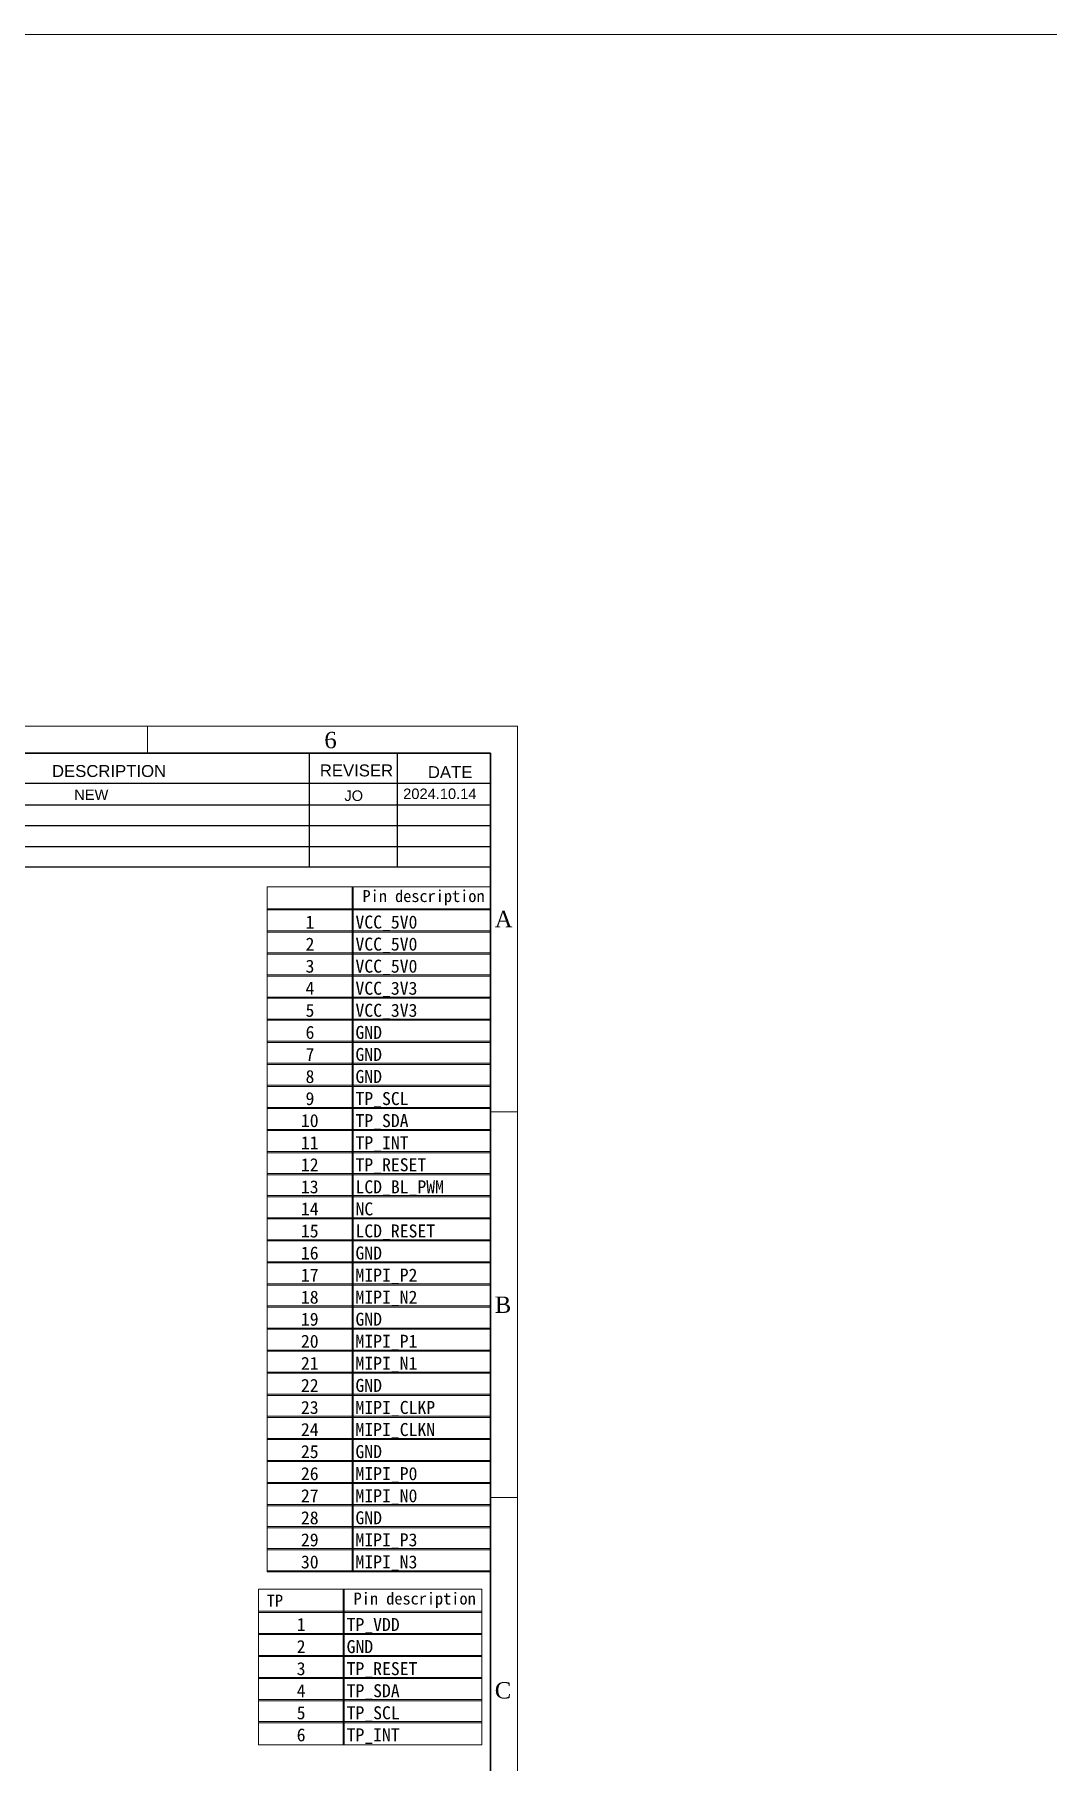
# Model space of a CAD drawing. Header units: millimetres. Extents: x 20850 to 34255, y -4073 to 3090.
# Drawn here: x 22923 to 23329, y 2398 to 3090 of the extents above; entities that cross this region are included whole.
import ezdxf
from ezdxf.enums import TextEntityAlignment as Align

# ---------------------------------------------------------------- set-up
doc = ezdxf.new("R2010")
doc.units = ezdxf.units.MM
doc.header["$LTSCALE"] = 0.2
doc.styles.add('Arail', font='arial.ttf')
doc.styles.add('STYLE1', font='times.ttf')
doc.styles.add('T', font='arial.ttf')
doc.styles.add('WMF-宋体0', font='')
doc.styles.add('宋体', font='', dxfattribs={"height": 3})
doc.styles.get('WMF-宋体0').set_extended_font_data('NSimSun')
doc.styles.get('宋体').set_extended_font_data('SimSun')

# ---------------------------------------------------------------- blocks, each defined once
blk = doc.blocks.new('FRAME')
at = {"color": 0, "lineweight": 0}
for p, q in [((1378.99, 392.1), (1668.96, 392.1)), ((1620.63, 388.58), (1620.63, 392.1)), ((1668.96, 392.1), (1668.96, 190.73)), ((1665.43, 341.76), (1668.96, 341.76)), ((1665.43, 291.42), (1668.96, 291.42))]:
    blk.add_line(p, q, dxfattribs=at)
at = {"color": 0, "lineweight": 30}
for p, q in [((1382.51, 388.58), (1665.43, 388.58)), ((1382.51, 388.58), (1665.43, 388.58)), ((1665.43, 388.58), (1665.43, 194.26)), ((1665.43, 388.58), (1665.43, 194.26))]:
    blk.add_line(p, q, dxfattribs=at)
at = {"color": 0, "lineweight": 0, "style": 'STYLE1'}
for s, p in [('6', (1643.73, 389.24)), ('A', (1665.98, 365.86)), ('B', (1665.98, 315.52)), ('C', (1665.98, 265.18))]:
    blk.add_text(s, height=2.13, dxfattribs=at).set_placement(p)

msp = doc.modelspace()

# ---------------------------------------------------------------- linework, layer by layer
at = {"color": 7}
for p, q in [((23032.8136, 2802.0621), (23032.8136, 2756.4427)), ((23068.2242, 2801.9808), (23068.2242, 2786.8014)), ((22819.545, 2789.9896), (23105.6378, 2789.9896)), ((23068.2242, 2786.8014), (23068.2242, 2756.4427)), ((22819.545, 2781.3224), (23105.6378, 2781.3224)), ((23105.6378, 2772.8248), (22819.545, 2772.8248)), ((22819.545, 2764.5338), (23105.6378, 2764.5338)), ((22819.545, 2756.4427), (23105.6378, 2756.4427))]:
    msp.add_line(p, q, dxfattribs=at)
at = {"color": 0, "lineweight": 0}
for p, q in [((23016.057, 2748.455), (23050.5168, 2748.455)), ((23050.5168, 2739.1415), (23050.5168, 2748.455)), ((23016.057, 2739.1415), (23050.5168, 2739.1415)), ((23012.5028, 2466.7579), (23046.9625, 2466.7579)), ((23046.9625, 2457.4445), (23046.9625, 2466.7579)), ((23012.5028, 2457.4445), (23046.9625, 2457.4445))]:
    msp.add_line(p, q, dxfattribs=at)
at = {"color": 1, "lineweight": 15}
msp.add_lwpolyline([(20850.3737, 3090.1895), (24468.3963, 3090.1895), (24468.3963, 2016.3645), (20850.3737, 2016.3645)], close=True, dxfattribs=at)
at = {"color": 0, "lineweight": 0}
for points in [[(23016.057, 2739.6072), (23016.057, 2730.2938), (23050.5168, 2730.2938), (23050.5168, 2739.6072), (23016.057, 2739.6072), (23016.057, 2748.455)], [(23050.0511, 2748.455), (23050.0511, 2739.1415), (23105.6378, 2739.1415), (23105.6378, 2748.455), (23050.0511, 2748.455), (23050.0511, 2748.455)], [(23050.0511, 2748.455), (23050.0511, 2739.1415), (23105.6378, 2739.1415), (23105.6378, 2748.455), (23050.0511, 2748.455), (23050.0511, 2748.455)], [(23016.057, 2739.6072), (23016.057, 2739.1415), (23105.6378, 2739.1415), (23105.6378, 2739.6072), (23016.057, 2739.6072), (23016.057, 2739.6072)], [(23050.0511, 2739.6072), (23050.0511, 2730.2938), (23105.6378, 2730.2938), (23105.6378, 2739.6072), (23050.0511, 2739.6072), (23050.0511, 2739.6072)], [(23016.057, 2730.7594), (23016.057, 2721.446), (23050.5168, 2721.446), (23050.5168, 2730.7594), (23016.057, 2730.7594), (23016.057, 2730.7594)], [(23050.0511, 2730.7594), (23050.0511, 2721.446), (23105.6378, 2721.446), (23105.6378, 2730.7594), (23050.0511, 2730.7594), (23050.0511, 2730.7594)], [(23016.057, 2721.9116), (23016.057, 2712.5982), (23050.5168, 2712.5982), (23050.5168, 2721.9116), (23016.057, 2721.9116), (23016.057, 2721.9116)], [(23016.057, 2721.9116), (23016.057, 2721.446), (23105.6378, 2721.446), (23105.6378, 2721.9116), (23016.057, 2721.9116), (23016.057, 2721.9116)], [(23050.0511, 2721.9116), (23050.0511, 2712.5982), (23105.6378, 2712.5982), (23105.6378, 2721.9116), (23050.0511, 2721.9116), (23050.0511, 2721.9116)], [(23016.057, 2713.0639), (23016.057, 2703.7504), (23050.5168, 2703.7504), (23050.5168, 2713.0639), (23016.057, 2713.0639), (23016.057, 2713.0639)], [(23016.057, 2713.0639), (23016.057, 2712.5982), (23105.6378, 2712.5982), (23105.6378, 2713.0639), (23016.057, 2713.0639), (23016.057, 2713.0639)], [(23050.0511, 2713.0639), (23050.0511, 2703.7504), (23105.6378, 2703.7504), (23105.6378, 2713.0639), (23050.0511, 2713.0639), (23050.0511, 2713.0639)], [(23016.057, 2704.2161), (23016.057, 2694.9026), (23050.5168, 2694.9026), (23050.5168, 2704.2161), (23016.057, 2704.2161), (23016.057, 2704.2161)], [(23016.057, 2704.2161), (23016.057, 2703.7504), (23105.6378, 2703.7504), (23105.6378, 2704.2161), (23016.057, 2704.2161), (23016.057, 2704.2161)], [(23050.0511, 2704.2161), (23050.0511, 2694.9026), (23105.6378, 2694.9026), (23105.6378, 2704.2161), (23050.0511, 2704.2161), (23050.0511, 2704.2161)], [(23016.057, 2695.3683), (23016.057, 2686.0548), (23050.5168, 2686.0548), (23050.5168, 2695.3683), (23016.057, 2695.3683), (23016.057, 2695.3683)], [(23016.057, 2695.3683), (23016.057, 2694.9026), (23105.6378, 2694.9026), (23105.6378, 2695.3683), (23016.057, 2695.3683), (23016.057, 2695.3683)], [(23050.0511, 2695.3683), (23050.0511, 2686.0548), (23105.6378, 2686.0548), (23105.6378, 2695.3683), (23050.0511, 2695.3683), (23050.0511, 2695.3683)], [(23016.057, 2686.5205), (23016.057, 2677.2071), (23050.5168, 2677.2071), (23050.5168, 2686.5205), (23016.057, 2686.5205), (23016.057, 2686.5205)], [(23016.057, 2686.5205), (23016.057, 2686.0548), (23105.6378, 2686.0548), (23105.6378, 2686.5205), (23016.057, 2686.5205), (23016.057, 2686.5205)], [(23050.0511, 2686.5205), (23050.0511, 2677.2071), (23105.6378, 2677.2071), (23105.6378, 2686.5205), (23050.0511, 2686.5205), (23050.0511, 2686.5205)], [(23016.057, 2677.6727), (23016.057, 2668.3593), (23050.5168, 2668.3593), (23050.5168, 2677.6727), (23016.057, 2677.6727), (23016.057, 2677.6727)], [(23016.057, 2677.6727), (23016.057, 2677.2071), (23105.6378, 2677.2071), (23105.6378, 2677.6727), (23016.057, 2677.6727), (23016.057, 2677.6727)], [(23050.0511, 2677.6727), (23050.0511, 2668.3593), (23105.6378, 2668.3593), (23105.6378, 2677.6727), (23050.0511, 2677.6727), (23050.0511, 2677.6727)], [(23016.057, 2668.825), (23016.057, 2659.5115), (23050.5168, 2659.5115), (23050.5168, 2668.825), (23016.057, 2668.825), (23016.057, 2668.825)], [(23016.057, 2668.825), (23016.057, 2668.3593), (23105.6378, 2668.3593), (23105.6378, 2668.825), (23016.057, 2668.825), (23016.057, 2668.825)], [(23050.0511, 2668.825), (23050.0511, 2659.5115), (23105.6378, 2659.5115), (23105.6378, 2668.825), (23050.0511, 2668.825), (23050.0511, 2668.825)], [(23016.057, 2659.9772), (23016.057, 2650.6637), (23050.5168, 2650.6637), (23050.5168, 2659.9772), (23016.057, 2659.9772), (23016.057, 2659.9772)], [(23016.057, 2659.9772), (23016.057, 2659.5115), (23105.6378, 2659.5115), (23105.6378, 2659.9772), (23016.057, 2659.9772), (23016.057, 2659.9772)], [(23050.0511, 2659.9772), (23050.0511, 2650.6637), (23105.6378, 2650.6637), (23105.6378, 2659.9772), (23050.0511, 2659.9772), (23050.0511, 2659.9772)], [(23016.057, 2651.1294), (23016.057, 2641.8159), (23050.5168, 2641.8159), (23050.5168, 2651.1294), (23016.057, 2651.1294), (23016.057, 2651.1294)], [(23016.057, 2651.1294), (23016.057, 2650.6637), (23105.6378, 2650.6637), (23105.6378, 2651.1294), (23016.057, 2651.1294), (23016.057, 2651.1294)], [(23050.0511, 2651.1294), (23050.0511, 2641.8159), (23105.6378, 2641.8159), (23105.6378, 2651.1294), (23050.0511, 2651.1294), (23050.0511, 2651.1294)], [(23016.057, 2642.2816), (23016.057, 2632.9682), (23050.5168, 2632.9682), (23050.5168, 2642.2816), (23016.057, 2642.2816), (23016.057, 2642.2816)], [(23016.057, 2642.2816), (23016.057, 2641.8159), (23105.6378, 2641.8159), (23105.6378, 2642.2816), (23016.057, 2642.2816), (23016.057, 2642.2816)], [(23050.0511, 2642.2816), (23050.0511, 2632.9682), (23105.6378, 2632.9682), (23105.6378, 2642.2816), (23050.0511, 2642.2816), (23050.0511, 2642.2816)], [(23016.057, 2633.4338), (23016.057, 2624.1204), (23050.5168, 2624.1204), (23050.5168, 2633.4338), (23016.057, 2633.4338), (23016.057, 2633.4338)], [(23016.057, 2633.4338), (23016.057, 2632.9682), (23105.6378, 2632.9682), (23105.6378, 2633.4338), (23016.057, 2633.4338), (23016.057, 2633.4338)], [(23050.0511, 2633.4338), (23050.0511, 2624.1204), (23105.6378, 2624.1204), (23105.6378, 2633.4338), (23050.0511, 2633.4338), (23050.0511, 2633.4338)], [(23016.057, 2624.586), (23016.057, 2615.2726), (23050.5168, 2615.2726), (23050.5168, 2624.586), (23016.057, 2624.586), (23016.057, 2624.586)], [(23016.057, 2624.586), (23016.057, 2624.1204), (23105.6378, 2624.1204), (23105.6378, 2624.586), (23016.057, 2624.586), (23016.057, 2624.586)], [(23050.0511, 2624.586), (23050.0511, 2615.2726), (23105.6378, 2615.2726), (23105.6378, 2624.586), (23050.0511, 2624.586), (23050.0511, 2624.586)], [(23016.057, 2615.7383), (23016.057, 2606.4248), (23050.5168, 2606.4248), (23050.5168, 2615.7383), (23016.057, 2615.7383), (23016.057, 2615.7383)], [(23016.057, 2615.7383), (23016.057, 2615.2726), (23105.6378, 2615.2726), (23105.6378, 2615.7383), (23016.057, 2615.7383), (23016.057, 2615.7383)], [(23050.0511, 2615.7383), (23050.0511, 2606.4248), (23105.6378, 2606.4248), (23105.6378, 2615.7383), (23050.0511, 2615.7383), (23050.0511, 2615.7383)], [(23016.057, 2606.8905), (23016.057, 2597.577), (23050.5168, 2597.577), (23050.5168, 2606.8905), (23016.057, 2606.8905), (23016.057, 2606.8905)], [(23016.057, 2606.8905), (23016.057, 2606.4248), (23105.6378, 2606.4248), (23105.6378, 2606.8905), (23016.057, 2606.8905), (23016.057, 2606.8905)], [(23050.0511, 2606.8905), (23050.0511, 2597.577), (23105.6378, 2597.577), (23105.6378, 2606.8905), (23050.0511, 2606.8905), (23050.0511, 2606.8905)], [(23016.057, 2598.0427), (23016.057, 2588.7292), (23050.5168, 2588.7292), (23050.5168, 2598.0427), (23016.057, 2598.0427), (23016.057, 2598.0427)], [(23016.057, 2598.0427), (23016.057, 2597.577), (23105.6378, 2597.577), (23105.6378, 2598.0427), (23016.057, 2598.0427), (23016.057, 2598.0427)], [(23050.0511, 2598.0427), (23050.0511, 2588.7292), (23105.6378, 2588.7292), (23105.6378, 2598.0427), (23050.0511, 2598.0427), (23050.0511, 2598.0427)], [(23016.057, 2589.1949), (23016.057, 2579.8815), (23050.5168, 2579.8815), (23050.5168, 2589.1949), (23016.057, 2589.1949), (23016.057, 2589.1949)], [(23016.057, 2589.1949), (23016.057, 2588.7292), (23105.6378, 2588.7292), (23105.6378, 2589.1949), (23016.057, 2589.1949), (23016.057, 2589.1949)], [(23050.0511, 2589.1949), (23050.0511, 2579.8815), (23105.6378, 2579.8815), (23105.6378, 2589.1949), (23050.0511, 2589.1949), (23050.0511, 2589.1949)], [(23016.057, 2580.3471), (23016.057, 2571.0337), (23050.5168, 2571.0337), (23050.5168, 2580.3471), (23016.057, 2580.3471), (23016.057, 2580.3471)], [(23016.057, 2580.3471), (23016.057, 2579.8815), (23105.6378, 2579.8815), (23105.6378, 2580.3471), (23016.057, 2580.3471), (23016.057, 2580.3471)], [(23050.0511, 2580.3471), (23050.0511, 2571.0337), (23105.6378, 2571.0337), (23105.6378, 2580.3471), (23050.0511, 2580.3471), (23050.0511, 2580.3471)], [(23016.057, 2571.4994), (23016.057, 2562.1859), (23050.5168, 2562.1859), (23050.5168, 2571.4994), (23016.057, 2571.4994), (23016.057, 2571.4994)], [(23016.057, 2571.4994), (23016.057, 2571.0337), (23105.6378, 2571.0337), (23105.6378, 2571.4994), (23016.057, 2571.4994), (23016.057, 2571.4994)], [(23050.0511, 2571.4994), (23050.0511, 2562.1859), (23105.6378, 2562.1859), (23105.6378, 2571.4994), (23050.0511, 2571.4994), (23050.0511, 2571.4994)], [(23016.057, 2562.6516), (23016.057, 2553.3381), (23050.5168, 2553.3381), (23050.5168, 2562.6516), (23016.057, 2562.6516), (23016.057, 2562.6516)], [(23016.057, 2562.6516), (23016.057, 2562.1859), (23105.6378, 2562.1859), (23105.6378, 2562.6516), (23016.057, 2562.6516), (23016.057, 2562.6516)], [(23050.0511, 2562.6516), (23050.0511, 2553.3381), (23105.6378, 2553.3381), (23105.6378, 2562.6516), (23050.0511, 2562.6516), (23050.0511, 2562.6516)], [(23016.057, 2553.8038), (23016.057, 2544.4903), (23050.5168, 2544.4903), (23050.5168, 2553.8038), (23016.057, 2553.8038), (23016.057, 2553.8038)], [(23016.057, 2553.8038), (23016.057, 2553.3381), (23105.6378, 2553.3381), (23105.6378, 2553.8038), (23016.057, 2553.8038), (23016.057, 2553.8038)], [(23050.0511, 2553.8038), (23050.0511, 2544.4903), (23105.6378, 2544.4903), (23105.6378, 2553.8038), (23050.0511, 2553.8038), (23050.0511, 2553.8038)], [(23016.057, 2544.956), (23016.057, 2535.6426), (23050.5168, 2535.6426), (23050.5168, 2544.956), (23016.057, 2544.956), (23016.057, 2544.956)], [(23016.057, 2544.956), (23016.057, 2544.4903), (23105.6378, 2544.4903), (23105.6378, 2544.956), (23016.057, 2544.956), (23016.057, 2544.956)], [(23050.0511, 2544.956), (23050.0511, 2535.6426), (23105.6378, 2535.6426), (23105.6378, 2544.956), (23050.0511, 2544.956), (23050.0511, 2544.956)], [(23016.057, 2536.1082), (23016.057, 2526.7948), (23050.5168, 2526.7948), (23050.5168, 2536.1082), (23016.057, 2536.1082), (23016.057, 2536.1082)], [(23016.057, 2536.1082), (23016.057, 2535.6426), (23105.6378, 2535.6426), (23105.6378, 2536.1082), (23016.057, 2536.1082), (23016.057, 2536.1082)], [(23050.0511, 2536.1082), (23050.0511, 2526.7948), (23105.6378, 2526.7948), (23105.6378, 2536.1082), (23050.0511, 2536.1082), (23050.0511, 2536.1082)], [(23016.057, 2527.2604), (23016.057, 2517.947), (23050.5168, 2517.947), (23050.5168, 2527.2604), (23016.057, 2527.2604), (23016.057, 2527.2604)], [(23016.057, 2527.2604), (23016.057, 2526.7948), (23105.6378, 2526.7948), (23105.6378, 2527.2604), (23016.057, 2527.2604), (23016.057, 2527.2604)], [(23050.0511, 2527.2604), (23050.0511, 2517.947), (23105.6378, 2517.947), (23105.6378, 2527.2604), (23050.0511, 2527.2604), (23050.0511, 2527.2604)], [(23016.057, 2518.4127), (23016.057, 2509.0992), (23050.5168, 2509.0992), (23050.5168, 2518.4127), (23016.057, 2518.4127), (23016.057, 2518.4127)], [(23016.057, 2518.4127), (23016.057, 2517.947), (23105.6378, 2517.947), (23105.6378, 2518.4127), (23016.057, 2518.4127), (23016.057, 2518.4127)], [(23050.0511, 2518.4127), (23050.0511, 2509.0992), (23105.6378, 2509.0992), (23105.6378, 2518.4127), (23050.0511, 2518.4127), (23050.0511, 2518.4127)], [(23016.057, 2509.5649), (23016.057, 2500.2514), (23050.5168, 2500.2514), (23050.5168, 2509.5649), (23016.057, 2509.5649), (23016.057, 2509.5649)], [(23016.057, 2509.5649), (23016.057, 2509.0992), (23105.6378, 2509.0992), (23105.6378, 2509.5649), (23016.057, 2509.5649), (23016.057, 2509.5649)], [(23050.0511, 2509.5649), (23050.0511, 2500.2514), (23105.6378, 2500.2514), (23105.6378, 2509.5649), (23050.0511, 2509.5649), (23050.0511, 2509.5649)], [(23016.057, 2500.7171), (23016.057, 2491.4036), (23050.5168, 2491.4036), (23050.5168, 2500.7171), (23016.057, 2500.7171), (23016.057, 2500.7171)], [(23016.057, 2500.7171), (23016.057, 2500.2514), (23105.6378, 2500.2514), (23105.6378, 2500.7171), (23016.057, 2500.7171), (23016.057, 2500.7171)], [(23050.0511, 2500.7171), (23050.0511, 2491.4036), (23105.6378, 2491.4036), (23105.6378, 2500.7171), (23050.0511, 2500.7171), (23050.0511, 2500.7171)], [(23016.057, 2491.8693), (23016.057, 2482.5559), (23050.5168, 2482.5559), (23050.5168, 2491.8693), (23016.057, 2491.8693), (23016.057, 2491.8693)], [(23016.057, 2491.8693), (23016.057, 2491.4036), (23105.6378, 2491.4036), (23105.6378, 2491.8693), (23016.057, 2491.8693), (23016.057, 2491.8693)], [(23050.0511, 2491.8693), (23050.0511, 2482.5559), (23105.6378, 2482.5559), (23105.6378, 2491.8693), (23050.0511, 2491.8693), (23050.0511, 2491.8693)], [(23016.057, 2483.0215), (23016.057, 2473.7081), (23050.5168, 2473.7081), (23050.5168, 2483.0215), (23016.057, 2483.0215), (23016.057, 2483.0215)], [(23016.057, 2483.0215), (23016.057, 2482.5559), (23105.6378, 2482.5559), (23105.6378, 2483.0215), (23016.057, 2483.0215), (23016.057, 2483.0215)], [(23050.0511, 2483.0215), (23050.0511, 2473.7081), (23105.6378, 2473.7081), (23105.6378, 2483.0215), (23050.0511, 2483.0215), (23050.0511, 2483.0215)], [(23016.057, 2474.1737), (23016.057, 2473.7081), (23105.6378, 2473.7081), (23105.6378, 2474.1737), (23016.057, 2474.1737), (23016.057, 2474.1737)], [(23012.5028, 2457.9102), (23012.5028, 2448.5967), (23046.9625, 2448.5967), (23046.9625, 2457.9102), (23012.5028, 2457.9102), (23012.5028, 2466.7579)], [(23046.4969, 2466.7579), (23046.4969, 2457.4445), (23102.0836, 2457.4445), (23102.0836, 2466.7579), (23046.4969, 2466.7579), (23046.4969, 2466.7579)], [(23046.4969, 2466.7579), (23046.4969, 2457.4445), (23102.0836, 2457.4445), (23102.0836, 2466.7579), (23046.4969, 2466.7579), (23046.4969, 2466.7579)], [(23012.5028, 2457.9102), (23012.5028, 2457.4445), (23102.0836, 2457.4445), (23102.0836, 2457.9102), (23012.5028, 2457.9102), (23012.5028, 2457.9102)], [(23046.4969, 2457.9102), (23046.4969, 2448.5967), (23102.0836, 2448.5967), (23102.0836, 2457.9102), (23046.4969, 2457.9102), (23046.4969, 2457.9102)], [(23012.5028, 2449.0624), (23012.5028, 2439.7489), (23046.9625, 2439.7489), (23046.9625, 2449.0624), (23012.5028, 2449.0624), (23012.5028, 2449.0624)], [(23046.4969, 2449.0624), (23046.4969, 2439.7489), (23102.0836, 2439.7489), (23102.0836, 2449.0624), (23046.4969, 2449.0624), (23046.4969, 2449.0624)], [(23012.5028, 2440.2146), (23012.5028, 2430.9011), (23046.9625, 2430.9011), (23046.9625, 2440.2146), (23012.5028, 2440.2146), (23012.5028, 2440.2146)], [(23012.5028, 2440.2146), (23012.5028, 2439.7489), (23102.0836, 2439.7489), (23102.0836, 2440.2146), (23012.5028, 2440.2146), (23012.5028, 2440.2146)], [(23046.4969, 2440.2146), (23046.4969, 2430.9011), (23102.0836, 2430.9011), (23102.0836, 2440.2146), (23046.4969, 2440.2146), (23046.4969, 2440.2146)], [(23012.5028, 2431.3668), (23012.5028, 2422.0534), (23046.9625, 2422.0534), (23046.9625, 2431.3668), (23012.5028, 2431.3668), (23012.5028, 2431.3668)], [(23012.5028, 2431.3668), (23012.5028, 2430.9011), (23102.0836, 2430.9011), (23102.0836, 2431.3668), (23012.5028, 2431.3668), (23012.5028, 2431.3668)], [(23046.4969, 2431.3668), (23046.4969, 2422.0534), (23102.0836, 2422.0534), (23102.0836, 2431.3668), (23046.4969, 2431.3668), (23046.4969, 2431.3668)], [(23012.5028, 2422.519), (23012.5028, 2413.2056), (23046.9625, 2413.2056), (23046.9625, 2422.519), (23012.5028, 2422.519), (23012.5028, 2422.519)], [(23012.5028, 2422.519), (23012.5028, 2422.0534), (23102.0836, 2422.0534), (23102.0836, 2422.519), (23012.5028, 2422.519), (23012.5028, 2422.519)], [(23046.4969, 2422.519), (23046.4969, 2413.2056), (23102.0836, 2413.2056), (23102.0836, 2422.519), (23046.4969, 2422.519), (23046.4969, 2422.519)], [(23012.5028, 2413.6713), (23012.5028, 2404.3578), (23046.9625, 2404.3578), (23046.9625, 2413.6713), (23012.5028, 2413.6713), (23012.5028, 2413.6713)], [(23012.5028, 2413.6713), (23012.5028, 2413.2056), (23102.0836, 2413.2056), (23102.0836, 2413.6713), (23012.5028, 2413.6713), (23012.5028, 2413.6713)], [(23046.4969, 2413.6713), (23046.4969, 2404.3578), (23102.0836, 2404.3578), (23102.0836, 2413.6713), (23046.4969, 2413.6713), (23046.4969, 2413.6713)]]:
    msp.add_lwpolyline(points, dxfattribs=at)

# ---------------------------------------------------------------- block references
at = {"color": 7, "xscale": 3.071582402033528, "yscale": 3.071582402032163, "zscale": 3.071582402031517}
msp.add_blockref('FRAME', (17990.1264, 1608.4301), dxfattribs=at)

# ---------------------------------------------------------------- texts
at = {"color": 7}
for s, height, style, p in [('DESCRIPTION', 4.797403, 'T', (22952.5986, 2794.8578)), ('DATE', 4.7974, 'T', (23089.4205, 2794.4163)), ('NEW', 4.20648, 'T', (22945.488, 2785.3453)), ('JO', 4.20648, 'Arail', (23050.7391, 2784.9675)), ('2024.10.14', 4.20648, 'Arail', (23085.2749, 2785.7328))]:
    msp.add_text(s, height=height, dxfattribs=dict(at, style=style)).set_placement(p, align=Align.MIDDLE)
at = {"color": 7, "style": 'T'}
msp.add_text('REVISER', height=4.7974, dxfattribs=at).set_placement((23051.8454, 2795.0968), align=Align.MIDDLE_CENTER)
at = {"color": 7, "lineweight": 5, "style": '宋体'}
for s, p in [('Pin description', (23054.2588, 2740.8795)), ('Pin description', (23050.7046, 2459.1824)), ('TP', (23015.8605, 2458.3502))]:
    msp.add_text(s, height=4.8, dxfattribs=at).set_placement(p, align=Align.BOTTOM_LEFT)
at = {"color": 0, "lineweight": 0, "style": 'WMF-宋体0'}
for s, height, p in [('1', 5.2155, (23031.4242, 2731.6908)), ('VCC_5V0', 5.21553, (23051.4481, 2731.6908)), ('2', 5.2155, (23031.4242, 2722.843)), ('VCC_5V0', 5.21553, (23051.4481, 2722.843)), ('3', 5.2155, (23031.4242, 2713.9952)), ('VCC_5V0', 5.21553, (23051.4481, 2713.9952)), ('4', 5.2155, (23031.4242, 2705.1474)), ('VCC_3V3', 5.21553, (23051.4481, 2705.1474)), ('5', 5.2155, (23031.4242, 2696.2996)), ('VCC_3V3', 5.21553, (23051.4481, 2696.2996)), ('6', 5.2155, (23031.4242, 2687.4519)), ('GND', 5.21553, (23051.4481, 2687.4519)), ('7', 5.2155, (23031.4242, 2678.6041)), ('GND', 5.21553, (23051.4481, 2678.6041)), ('8', 5.2155, (23031.4242, 2669.7563)), ('GND', 5.21553, (23051.4481, 2669.7563)), ('TP_SCL', 5.21553, (23051.4481, 2660.9085)), ('9', 5.2155, (23031.4242, 2660.9085)), ('10', 5.21553, (23029.5615, 2652.0607)), ('TP_SDA', 5.21553, (23051.4481, 2652.0607)), ('11', 5.21553, (23029.5615, 2643.213)), ('TP_INT', 5.21553, (23051.4481, 2643.213)), ('12', 5.21553, (23029.5615, 2634.3652)), ('TP_RESET', 5.21553, (23051.4481, 2634.3652)), ('13', 5.21553, (23029.5615, 2625.5174)), ('LCD_BL_PWM', 5.21553, (23051.4481, 2625.5174)), ('14', 5.21553, (23029.5615, 2616.6696)), ('NC', 5.21553, (23051.4481, 2616.6696)), ('15', 5.21553, (23029.5615, 2607.8218)), ('LCD_RESET', 5.21553, (23051.4481, 2607.8218)), ('16', 5.21553, (23029.5615, 2598.974)), ('GND', 5.21553, (23051.4481, 2598.974)), ('17', 5.21553, (23029.5615, 2590.1263)), ('MIPI_P2', 5.21553, (23051.4481, 2590.1263)), ('18', 5.21553, (23029.5615, 2581.2785)), ('MIPI_N2', 5.21553, (23051.4481, 2581.2785)), ('19', 5.21553, (23029.5615, 2572.4307)), ('GND', 5.21553, (23051.4481, 2572.4307)), ('20', 5.21553, (23029.5615, 2563.5829)), ('MIPI_P1', 5.21553, (23051.4481, 2563.5829)), ('21', 5.21553, (23029.5615, 2554.7351)), ('MIPI_N1', 5.21553, (23051.4481, 2554.7351)), ('22', 5.21553, (23029.5615, 2545.8874)), ('GND', 5.21553, (23051.4481, 2545.8874)), ('23', 5.21553, (23029.5615, 2537.0396)), ('MIPI_CLKP', 5.21553, (23051.4481, 2537.0396)), ('24', 5.21553, (23029.5615, 2528.1918)), ('MIPI_CLKN', 5.21553, (23051.4481, 2528.1918)), ('25', 5.21553, (23029.5615, 2519.344)), ('GND', 5.21553, (23051.4481, 2519.344)), ('26', 5.21553, (23029.5615, 2510.4962)), ('MIPI_P0', 5.21553, (23051.4481, 2510.4962)), ('MIPI_N0', 5.21553, (23051.4481, 2501.6484)), ('27', 5.21553, (23029.5615, 2501.6484)), ('28', 5.21553, (23029.5615, 2492.8007)), ('GND', 5.21553, (23051.4481, 2492.8007)), ('29', 5.21553, (23029.5615, 2483.9529)), ('MIPI_P3', 5.21553, (23051.4481, 2483.9529)), ('30', 5.21553, (23029.5615, 2475.1051)), ('MIPI_N3', 5.21553, (23051.4481, 2475.1051)), ('1', 5.2155, (23027.87, 2449.9937)), ('TP_VDD', 5.21553, (23047.8939, 2449.9937)), ('2', 5.2155, (23027.87, 2441.1459)), ('GND', 5.21553, (23047.8939, 2441.1459)), ('TP_RESET', 5.21553, (23047.8939, 2432.2982)), ('3', 5.2155, (23027.87, 2432.2982)), ('4', 5.2155, (23027.87, 2423.4504)), ('TP_SDA', 5.21553, (23047.8939, 2423.4504)), ('5', 5.2155, (23027.87, 2414.6026)), ('TP_SCL', 5.21553, (23047.8939, 2414.6026)), ('6', 5.2155, (23027.87, 2405.7548)), ('TP_INT', 5.21553, (23047.8939, 2405.7548))]:
    msp.add_text(s, height=height, dxfattribs=at).set_placement(p)

doc.saveas('drawing.dxf')
